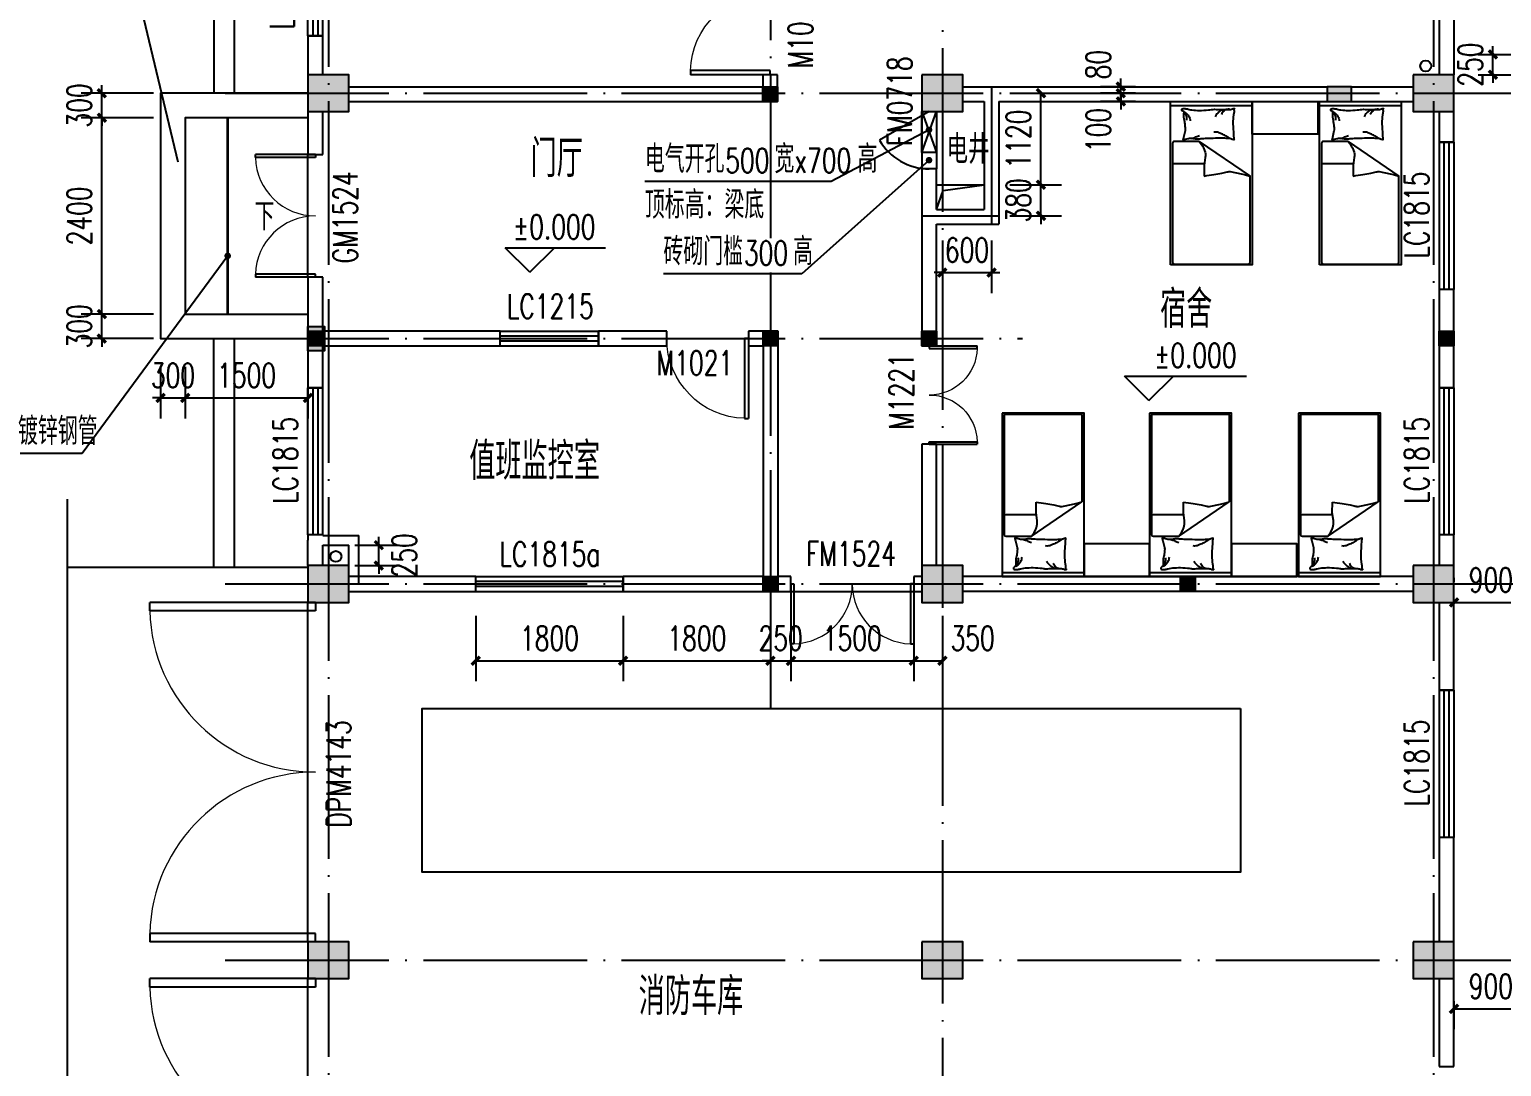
# Model space of a CAD drawing. Header units: millimetres. Extents: x 172649 to 472543, y 238332 to 449264.
# Drawn here: x 213193 to 231177, y 310272 to 322952 of the extents above; entities that cross this region are included whole.
import ezdxf

# ---------------------------------------------------------------- set-up
doc = ezdxf.new("R2010")
doc.units = ezdxf.units.MM
doc.header["$LTSCALE"] = 1000
for name, pattern in [('CENTER', [2, 1.25, -0.25, 0.25, -0.25]), ('CONTINOUS', [0]), ('DASH', [0.35, 0.25, -0.1]), ('DOTE', [2.42, 2, -0.2, 0.02, -0.2])]:
    doc.linetypes.add(name, pattern=pattern)
for name, color, linetype in [('01', 7, 'Continuous'), ('COLUMN', 7, 'Continuous'), ('DIM_ELEV', 3, 'Continuous'), ('DIM_IDEN', 3, 'Continuous'), ('DIM_LEAD', 3, 'Continuous'), ('DIM_SYMB', 3, 'Continuous'), ('DOTE', 1, 'CENTER'), ('PUB_DIM', 3, 'Continuous'), ('PUB_HATCH', 8, 'Continuous'), ('PUB_TEXT', 7, 'Continuous'), ('STAIR', 2, 'Continuous'), ('WALL', 255, 'Continuous'), ('WINDOW', 2, 'Continuous'), ('WINDOW_TEXT', 7, 'Continuous'), ('填充', 8, 'Continuous'), ('家具', 4, 'Continuous'), ('柱边线', 6, 'Continuous'), ('门窗', 4, 'Continuous')]:
    doc.layers.add(name, color=color, linetype=linetype)
doc.styles.add('_TCH_DIM', font='SIMPLEX', dxfattribs={"bigfont": 'GBCBIG'})
doc.styles.add('_TCH_DIM_T3', font='SIMPLEX', dxfattribs={"width": 0.705882, "bigfont": 'GBCBIG'})
doc.styles.add('_TCH_WINDOW', font='SIMPLEX', dxfattribs={"height": 3.5, "bigfont": 'GBCBIG'})
doc.styles.add('DIM_FONT', font='SIMPLEX.shx', dxfattribs={"width": 0.8})
doc.styles.add('HZ', font='geditxt.shx', dxfattribs={"width": 0.75, "bigfont": 'hzfs_1.shx'})
doc.dimstyles.new('_TCH_ARCH&&100', dxfattribs={"dimtxt": 297.5, "dimasz": 100, "dimexe": 250, "dimexo": 300, "dimgap": 126.25, "dimtad": 1, "dimdec": 0, "dimzin": 0, "dimdsep": 46, "dimtxsty": '_TCH_DIM_T3', "dimblk": 'ARCHTICK', "dimcen": 0.09, "dimclrt": 7, "dimazin": 2, "dimtfac": 1, "dimtdec": 0, "dimtix": 1, "dimtmove": 2, "dimatfit": 3, "dimfxl": 1, "dimtolj": 1, "dimtzin": 0, "dimarcsym": 0})

# ---------------------------------------------------------------- blocks, each defined once
blk = doc.blocks.new('bed1')
for p, q in [((28, -32), (28, -1084)), ((954, -12), (48, -12)), ((974, -1491), (974, -32)), ((647, -1511), (28, -1084)), ((954, -1239), (585, -1239)), ((647, -1511), (954, -1511)), ((1000, -1948), (0, -1948))]:
    blk.add_line(p, q)
blk.add_lwpolyline([(1000, 0), (1000, -2000), (0, -2000), (0, 0)], close=True)
for points in [[(586, -1088, 0.007867), (468, -1106, 0.009508), (372, -1124, 0.006616), (307, -1138, -0.023828), (288, -1142, -0.080713), (270, -1141, -0.009591), (117, -1109, -0.013133), (84, -1101, -0.007859), (28, -1084)], [(647, -1511, -0.085272), (583, -1401, -0.124044), (574, -1314), (588, -1218), (586, -1088)], [(833, -1873, -0.263368), (861, -1892, -0.494818), (852, -1911, -0.049225), (834, -1912, -0.036831), (810, -1911, -0.031893), (772, -1903, 0.035782), (738, -1896, 0.032941), (649, -1890, 0.026564), (537, -1896, 0.017905), (500, -1901, -0.033397), (480, -1903, -0.03204), (443, -1903, 0.018442), (378, -1899, 0.010837), (314, -1900, 0.014624), (266, -1903, 0.111249), (243, -1911, -0.153708), (226, -1914, -0.076444), (219, -1913, -0.215512), (217, -1911, -0.585858), (220, -1908, 0.363489), (224, -1905, 0.191716), (224, -1894, -0.129675), (222, -1877, -0.01735), (225, -1860, 0.019326), (228, -1845, 0.018818), (235, -1777, 0.021828), (236, -1717, 0.006204), (234, -1684, 0.001963), (228, -1577, 0.028341), (224, -1541, -0.117014), (224, -1532, -0.36606), (226, -1531, -0.03973), (239, -1534, -0.048309), (253, -1539, 0.062981), (264, -1543, 0.04058), (287, -1546, 0.014345), (354, -1549, 0.005484), (479, -1548, 0.007153), (576, -1545, 0.008762), (618, -1542, -0.008153), (664, -1539, -0.06251), (721, -1544, 0.078669), (766, -1546, 0.047825), (789, -1541, -0.034494), (820, -1534, -0.023571), (845, -1531, -0.510228), (846, -1532), (838, -1562), (818, -1644, 0.073041), (816, -1664, 0.023305), (822, -1725, 0.018299), (826, -1748, -0.01097), (833, -1786, -0.042281), (836, -1820, -0.027201), (833, -1874)], [(273, -1545, 0.016108), (312, -1571, 0.024599), (339, -1586, 0.009477), (388, -1609, 0.015937), (418, -1622, 0.072521), (434, -1625, 0.033339), (470, -1625)], [(742, -1546, 0.009729), (715, -1555, 0.009729), (688, -1565, 0.007971), (666, -1574, 0.007971), (645, -1584)], [(833, -1873, -0.077379), (798, -1848, -0.077379), (773, -1813, -0.047525), (763, -1789, -0.047525), (758, -1762)], [(834, -1857, -0.05369), (820, -1844, -0.070312), (812, -1832, -0.015448), (808, -1823, -0.013244), (805, -1813, -0.082127), (802, -1795, -0.064164), (805, -1772)], [(277, -1905, 0.088153), (311, -1902, 0.088153), (343, -1886, 0.077547), (364, -1865, 0.077547), (378, -1838)], [(359, -1899, 0.027842), (383, -1889, 0.048685), (395, -1881, 0.023666), (423, -1856, 0.031223), (442, -1836, 0.046801), (447, -1828, 0.023191), (455, -1811)]]:
    blk.add_lwpolyline(points, format="xyb")
for centre, start, end in [((48, -32), 90, 180), ((954, -32), 0, 90), ((954, -1259), 0, 90), ((954, -1491), 270, 0)]:
    blk.add_arc(centre, 20, start, end)
at = {"style": 'DIM_FONT', "width": 0.8, "flags": 9}
for tag in ['YSIZE', 'XSIZE']:
    blk.add_attdef(tag, (1000, -2000), '', height=0.5, rotation=180, dxfattribs=at)
blk = doc.blocks.new('_ArchTick')
at = {"color": 0, "linetype": 'ByBlock', "const_width": 0.4}
blk.add_lwpolyline([(-0.5, -0.5), (0.5, 0.5)], dxfattribs=at)
blk = doc.blocks.new('*D56')
at = {"layer": 'DEFPOINTS', "color": 0}
for p in [(224868, 321052), (225550, 321052), (224868, 320672)]:
    blk.add_point(p, dxfattribs=at)
at = {"layer": 'PUB_DIM', "color": 0, "lineweight": -2}
for p, q in [((225168, 321052), (225800, 321052)), ((225550, 321052), (225550, 321152)), ((225550, 320672), (225550, 321052)), ((225168, 320672), (225800, 320672)), ((225550, 320672), (225550, 320572))]:
    blk.add_line(p, q, dxfattribs=at)
at = {"layer": 'PUB_DIM', "color": 0, "lineweight": -2, "xscale": 100, "yscale": 100, "zscale": 100}
for p, rotation in [((225550, 321052), 270), ((225550, 320672), 90)]:
    blk.add_blockref('_ArchTick', p, dxfattribs=dict(at, rotation=rotation))
at = {"layer": 'PUB_DIM', "color": 7, "insert": (225275, 320862), "char_height": 297.5, "attachment_point": 5, "rotation": 90, "style": '_TCH_DIM_T3'}
blk.add_mtext('\\A1;380', dxfattribs=at)
blk = doc.blocks.new('*D57')
at = {"layer": 'DEFPOINTS', "color": 0}
for p in [(224868, 322172), (225550, 322172), (224868, 321052)]:
    blk.add_point(p, dxfattribs=at)
at = {"layer": 'PUB_DIM', "color": 0, "lineweight": -2}
for p, q in [((225168, 322172), (225800, 322172)), ((225550, 321052), (225550, 322172)), ((225168, 321052), (225800, 321052))]:
    blk.add_line(p, q, dxfattribs=at)
at = {"layer": 'PUB_DIM', "color": 0, "lineweight": -2, "xscale": 100, "yscale": 100, "zscale": 100}
for p, rotation in [((225550, 322172), 90), ((225550, 321052), 270)]:
    blk.add_blockref('_ArchTick', p, dxfattribs=dict(at, rotation=rotation))
at = {"layer": 'PUB_DIM', "color": 7, "insert": (225275, 321612), "char_height": 297.5, "attachment_point": 5, "rotation": 90, "style": '_TCH_DIM_T3'}
blk.add_mtext('\\A1;1120', dxfattribs=at)
blk = doc.blocks.new('*D58')
at = {"layer": 'DEFPOINTS', "color": 0}
for p in [(224346, 320672), (224946, 320672), (224946, 319979)]:
    blk.add_point(p, dxfattribs=at)
at = {"layer": 'PUB_DIM', "color": 0, "lineweight": -2}
for p, q in [((224346, 320372), (224346, 319729)), ((224946, 320372), (224946, 319729)), ((224346, 319979), (224246, 319979)), ((224346, 319979), (224946, 319979)), ((224946, 319979), (225046, 319979))]:
    blk.add_line(p, q, dxfattribs=at)
at = {"layer": 'PUB_DIM', "color": 0, "lineweight": -2, "xscale": 100, "yscale": 100, "zscale": 100}
blk.add_blockref('_ArchTick', (224346, 319979), dxfattribs=at)
at = {"layer": 'PUB_DIM', "color": 0, "lineweight": -2, "xscale": 100, "yscale": 100, "zscale": 100, "rotation": 180}
blk.add_blockref('_ArchTick', (224946, 319979), dxfattribs=at)
at = {"layer": 'PUB_DIM', "color": 7, "insert": (224646, 320254), "char_height": 297.5, "attachment_point": 5, "style": '_TCH_DIM_T3'}
blk.add_mtext('\\A1;600', dxfattribs=at)
blk = doc.blocks.new('*D65')
at = {"layer": 'DEFPOINTS', "color": 0}
for p in [(230593, 322647), (231072, 322647), (230593, 322397)]:
    blk.add_point(p, dxfattribs=at)
at = {"layer": 'PUB_DIM', "color": 0, "lineweight": -2}
for p, q in [((230893, 322647), (231322, 322647)), ((231072, 322647), (231072, 322747)), ((231072, 322397), (231072, 322647)), ((230893, 322397), (231322, 322397)), ((231072, 322397), (231072, 322297))]:
    blk.add_line(p, q, dxfattribs=at)
at = {"layer": 'PUB_DIM', "color": 0, "lineweight": -2, "xscale": 100, "yscale": 100, "zscale": 100}
for p, rotation in [((231072, 322647), 270), ((231072, 322397), 90)]:
    blk.add_blockref('_ArchTick', p, dxfattribs=dict(at, rotation=rotation))
at = {"layer": 'PUB_DIM', "color": 7, "insert": (230797, 322522), "char_height": 297.5, "attachment_point": 5, "rotation": 90, "style": '_TCH_DIM_T3'}
blk.add_mtext('\\A1;250', dxfattribs=at)
blk = doc.blocks.new('*D94')
at = {"layer": 'DEFPOINTS', "color": 0}
for p in [(218646, 316082), (220446, 316082), (220446, 315233)]:
    blk.add_point(p, dxfattribs=at)
at = {"layer": 'PUB_DIM', "color": 0, "lineweight": -2}
for p, q in [((218646, 315782), (218646, 314983)), ((220446, 315782), (220446, 314983)), ((218646, 315233), (220446, 315233))]:
    blk.add_line(p, q, dxfattribs=at)
at = {"layer": 'PUB_DIM', "color": 0, "lineweight": -2, "xscale": 100, "yscale": 100, "zscale": 100, "rotation": 180}
blk.add_blockref('_ArchTick', (218646, 315233), dxfattribs=at)
at = {"layer": 'PUB_DIM', "color": 0, "lineweight": -2, "xscale": 100, "yscale": 100, "zscale": 100}
blk.add_blockref('_ArchTick', (220446, 315233), dxfattribs=at)
at = {"layer": 'PUB_DIM', "color": 7, "insert": (219546, 315508), "char_height": 297.5, "attachment_point": 5, "style": '_TCH_DIM_T3'}
blk.add_mtext('\\A1;1800', dxfattribs=at)
blk = doc.blocks.new('*D95')
at = {"layer": 'DEFPOINTS', "color": 0}
for p in [(220446, 316082), (222246, 316082), (222246, 315233)]:
    blk.add_point(p, dxfattribs=at)
at = {"layer": 'PUB_DIM', "color": 0, "lineweight": -2}
for p, q in [((220446, 315782), (220446, 314983)), ((222246, 315782), (222246, 314983)), ((220446, 315233), (222246, 315233))]:
    blk.add_line(p, q, dxfattribs=at)
at = {"layer": 'PUB_DIM', "color": 0, "lineweight": -2, "xscale": 100, "yscale": 100, "zscale": 100, "rotation": 180}
blk.add_blockref('_ArchTick', (220446, 315233), dxfattribs=at)
at = {"layer": 'PUB_DIM', "color": 0, "lineweight": -2, "xscale": 100, "yscale": 100, "zscale": 100}
blk.add_blockref('_ArchTick', (222246, 315233), dxfattribs=at)
at = {"layer": 'PUB_DIM', "color": 7, "insert": (221346, 315508), "char_height": 297.5, "attachment_point": 5, "style": '_TCH_DIM_T3'}
blk.add_mtext('\\A1;1800', dxfattribs=at)
blk = doc.blocks.new('*D96')
at = {"layer": 'DEFPOINTS', "color": 0}
for p in [(222246, 316082), (222496, 316082), (222496, 315233)]:
    blk.add_point(p, dxfattribs=at)
at = {"layer": 'PUB_DIM', "color": 0, "lineweight": -2}
for p, q in [((222246, 315782), (222246, 314983)), ((222496, 315782), (222496, 314983)), ((222246, 315233), (222146, 315233)), ((222246, 315233), (222496, 315233)), ((222496, 315233), (222596, 315233))]:
    blk.add_line(p, q, dxfattribs=at)
at = {"layer": 'PUB_DIM', "color": 0, "lineweight": -2, "xscale": 100, "yscale": 100, "zscale": 100}
blk.add_blockref('_ArchTick', (222246, 315233), dxfattribs=at)
at = {"layer": 'PUB_DIM', "color": 0, "lineweight": -2, "xscale": 100, "yscale": 100, "zscale": 100, "rotation": 180}
blk.add_blockref('_ArchTick', (222496, 315233), dxfattribs=at)
at = {"layer": 'PUB_DIM', "color": 7, "insert": (222371, 315508), "char_height": 297.5, "attachment_point": 5, "style": '_TCH_DIM_T3'}
blk.add_mtext('\\A1;250', dxfattribs=at)
blk = doc.blocks.new('*D97')
at = {"layer": 'DEFPOINTS', "color": 0}
for p in [(222496, 316082), (223996, 316082), (223996, 315233)]:
    blk.add_point(p, dxfattribs=at)
at = {"layer": 'PUB_DIM', "color": 0, "lineweight": -2}
for p, q in [((222496, 315782), (222496, 314983)), ((223996, 315782), (223996, 314983)), ((222496, 315233), (223996, 315233))]:
    blk.add_line(p, q, dxfattribs=at)
at = {"layer": 'PUB_DIM', "color": 0, "lineweight": -2, "xscale": 100, "yscale": 100, "zscale": 100, "rotation": 180}
blk.add_blockref('_ArchTick', (222496, 315233), dxfattribs=at)
at = {"layer": 'PUB_DIM', "color": 0, "lineweight": -2, "xscale": 100, "yscale": 100, "zscale": 100}
blk.add_blockref('_ArchTick', (223996, 315233), dxfattribs=at)
at = {"layer": 'PUB_DIM', "color": 7, "insert": (223246, 315508), "char_height": 297.5, "attachment_point": 5, "style": '_TCH_DIM_T3'}
blk.add_mtext('\\A1;1500', dxfattribs=at)
blk = doc.blocks.new('*D98')
at = {"layer": 'DEFPOINTS', "color": 0}
for p in [(223996, 316082), (224346, 316082), (224346, 315233)]:
    blk.add_point(p, dxfattribs=at)
at = {"layer": 'PUB_DIM', "color": 0, "lineweight": -2}
for p, q in [((223996, 315782), (223996, 314983)), ((224346, 315782), (224346, 314983)), ((223996, 315233), (224346, 315233))]:
    blk.add_line(p, q, dxfattribs=at)
at = {"layer": 'PUB_DIM', "color": 0, "lineweight": -2, "xscale": 100, "yscale": 100, "zscale": 100, "rotation": 180}
blk.add_blockref('_ArchTick', (223996, 315233), dxfattribs=at)
at = {"layer": 'PUB_DIM', "color": 0, "lineweight": -2, "xscale": 100, "yscale": 100, "zscale": 100}
blk.add_blockref('_ArchTick', (224346, 315233), dxfattribs=at)
at = {"layer": 'PUB_DIM', "color": 7, "insert": (224716, 315508), "char_height": 297.5, "attachment_point": 5, "style": '_TCH_DIM_T3'}
blk.add_mtext('\\A1;350', dxfattribs=at)
blk = doc.blocks.new('*D99')
at = {"layer": 'DEFPOINTS', "color": 0}
for p in [(216870, 316647), (217461, 316647), (216870, 316397)]:
    blk.add_point(p, dxfattribs=at)
at = {"layer": 'PUB_DIM', "color": 0, "lineweight": -2}
for p, q in [((217461, 316647), (217461, 316747)), ((217170, 316647), (217711, 316647)), ((217461, 316397), (217461, 316647)), ((217170, 316397), (217711, 316397)), ((217461, 316397), (217461, 316297))]:
    blk.add_line(p, q, dxfattribs=at)
at = {"layer": 'PUB_DIM', "color": 0, "lineweight": -2, "xscale": 100, "yscale": 100, "zscale": 100}
for p, rotation in [((217461, 316647), 270), ((217461, 316397), 90)]:
    blk.add_blockref('_ArchTick', p, dxfattribs=dict(at, rotation=rotation))
at = {"layer": 'PUB_DIM', "color": 7, "insert": (217773, 316522), "char_height": 297.5, "attachment_point": 5, "rotation": 90, "style": '_TCH_DIM_T3'}
blk.add_mtext('\\A1;250', dxfattribs=at)
blk = doc.blocks.new('*D211')
at = {"layer": 'DEFPOINTS', "color": 0}
for p in [(214077, 319472), (215009, 319472), (215009, 319172)]:
    blk.add_point(p, dxfattribs=at)
at = {"layer": 'PUB_DIM', "color": 0, "lineweight": -2}
for p, q in [((214709, 319472), (213827, 319472)), ((214077, 319472), (214077, 319572)), ((214077, 319172), (214077, 319472)), ((214709, 319172), (213827, 319172)), ((214077, 319172), (214077, 319072))]:
    blk.add_line(p, q, dxfattribs=at)
at = {"layer": 'PUB_DIM', "color": 0, "lineweight": -2, "xscale": 100, "yscale": 100, "zscale": 100}
for p, rotation in [((214077, 319472), 270), ((214077, 319172), 90)]:
    blk.add_blockref('_ArchTick', p, dxfattribs=dict(at, rotation=rotation))
at = {"layer": 'PUB_DIM', "color": 7, "insert": (213802, 319322), "char_height": 297.5, "attachment_point": 5, "rotation": 90, "style": '_TCH_DIM_T3'}
blk.add_mtext('\\A1;300', dxfattribs=at)
blk = doc.blocks.new('*D212')
at = {"layer": 'DEFPOINTS', "color": 0}
for p in [(214077, 321872), (215009, 321872), (215009, 319472)]:
    blk.add_point(p, dxfattribs=at)
at = {"layer": 'PUB_DIM', "color": 0, "lineweight": -2}
for p, q in [((214709, 321872), (213827, 321872)), ((214077, 319472), (214077, 321872)), ((214709, 319472), (213827, 319472))]:
    blk.add_line(p, q, dxfattribs=at)
at = {"layer": 'PUB_DIM', "color": 0, "lineweight": -2, "xscale": 100, "yscale": 100, "zscale": 100}
for p, rotation in [((214077, 321872), 90), ((214077, 319472), 270)]:
    blk.add_blockref('_ArchTick', p, dxfattribs=dict(at, rotation=rotation))
at = {"layer": 'PUB_DIM', "color": 7, "insert": (213802, 320672), "char_height": 297.5, "attachment_point": 5, "rotation": 90, "style": '_TCH_DIM_T3'}
blk.add_mtext('\\A1;2400', dxfattribs=at)
blk = doc.blocks.new('*D213')
at = {"layer": 'DEFPOINTS', "color": 0}
for p in [(214077, 322172), (215009, 322172), (215009, 321872)]:
    blk.add_point(p, dxfattribs=at)
at = {"layer": 'PUB_DIM', "color": 0, "lineweight": -2}
for p, q in [((214709, 322172), (213827, 322172)), ((214077, 322172), (214077, 322272)), ((214077, 321872), (214077, 322172)), ((214709, 321872), (213827, 321872)), ((214077, 321872), (214077, 321772))]:
    blk.add_line(p, q, dxfattribs=at)
at = {"layer": 'PUB_DIM', "color": 0, "lineweight": -2, "xscale": 100, "yscale": 100, "zscale": 100}
for p, rotation in [((214077, 322172), 270), ((214077, 321872), 90)]:
    blk.add_blockref('_ArchTick', p, dxfattribs=dict(at, rotation=rotation))
at = {"layer": 'PUB_DIM', "color": 7, "insert": (213802, 322022), "char_height": 297.5, "attachment_point": 5, "rotation": 90, "style": '_TCH_DIM_T3'}
blk.add_mtext('\\A1;300', dxfattribs=at)
blk = doc.blocks.new('*D214')
at = {"layer": 'DEFPOINTS', "color": 0}
for p in [(214796, 319125), (215096, 319125), (215096, 318447)]:
    blk.add_point(p, dxfattribs=at)
at = {"layer": 'PUB_DIM', "color": 0, "lineweight": -2}
for p, q in [((214796, 318825), (214796, 318197)), ((215096, 318825), (215096, 318197)), ((214796, 318447), (214696, 318447)), ((214796, 318447), (215096, 318447)), ((215096, 318447), (215196, 318447))]:
    blk.add_line(p, q, dxfattribs=at)
at = {"layer": 'PUB_DIM', "color": 0, "lineweight": -2, "xscale": 100, "yscale": 100, "zscale": 100}
blk.add_blockref('_ArchTick', (214796, 318447), dxfattribs=at)
at = {"layer": 'PUB_DIM', "color": 0, "lineweight": -2, "xscale": 100, "yscale": 100, "zscale": 100, "rotation": 180}
blk.add_blockref('_ArchTick', (215096, 318447), dxfattribs=at)
at = {"layer": 'PUB_DIM', "color": 7, "insert": (214946, 318722), "char_height": 297.5, "attachment_point": 5, "style": '_TCH_DIM_T3'}
blk.add_mtext('\\A1;300', dxfattribs=at)
blk = doc.blocks.new('*D215')
at = {"layer": 'DEFPOINTS', "color": 0}
for p in [(215096, 319125), (216596, 319125), (216596, 318447)]:
    blk.add_point(p, dxfattribs=at)
at = {"layer": 'PUB_DIM', "color": 0, "lineweight": -2}
for p, q in [((215096, 318825), (215096, 318197)), ((216596, 318825), (216596, 318197)), ((215096, 318447), (216596, 318447))]:
    blk.add_line(p, q, dxfattribs=at)
at = {"layer": 'PUB_DIM', "color": 0, "lineweight": -2, "xscale": 100, "yscale": 100, "zscale": 100, "rotation": 180}
blk.add_blockref('_ArchTick', (215096, 318447), dxfattribs=at)
at = {"layer": 'PUB_DIM', "color": 0, "lineweight": -2, "xscale": 100, "yscale": 100, "zscale": 100}
blk.add_blockref('_ArchTick', (216596, 318447), dxfattribs=at)
at = {"layer": 'PUB_DIM', "color": 7, "insert": (215846, 318722), "char_height": 297.5, "attachment_point": 5, "style": '_TCH_DIM_T3'}
blk.add_mtext('\\A1;1500', dxfattribs=at)
blk = doc.blocks.new('*D318')
at = {"layer": 'DEFPOINTS', "color": 0}
for p in [(226526, 322172), (227006, 322172), (227006, 322072)]:
    blk.add_point(p, dxfattribs=at)
at = {"layer": 'PUB_DIM', "color": 0, "lineweight": -2}
for p, q in [((226706, 322172), (226276, 322172)), ((226526, 322172), (226526, 322272)), ((226526, 322072), (226526, 322172)), ((226706, 322072), (226276, 322072)), ((226526, 322072), (226526, 321972))]:
    blk.add_line(p, q, dxfattribs=at)
at = {"layer": 'PUB_DIM', "color": 0, "lineweight": -2, "xscale": 100, "yscale": 100, "zscale": 100}
for p, rotation in [((226526, 322172), 270), ((226526, 322072), 90)]:
    blk.add_blockref('_ArchTick', p, dxfattribs=dict(at, rotation=rotation))
at = {"layer": 'PUB_DIM', "color": 7, "insert": (226251, 321722), "char_height": 297.5, "attachment_point": 5, "rotation": 90, "style": '_TCH_DIM_T3'}
blk.add_mtext('\\A1;100', dxfattribs=at)
blk = doc.blocks.new('*D319')
at = {"layer": 'DEFPOINTS', "color": 0}
for p in [(226526, 322252), (227006, 322252), (227006, 322172)]:
    blk.add_point(p, dxfattribs=at)
at = {"layer": 'PUB_DIM', "color": 0, "lineweight": -2}
for p, q in [((226526, 322252), (226526, 322352)), ((226706, 322252), (226276, 322252)), ((226706, 322172), (226276, 322172)), ((226526, 322172), (226526, 322252)), ((226526, 322172), (226526, 322072))]:
    blk.add_line(p, q, dxfattribs=at)
at = {"layer": 'PUB_DIM', "color": 0, "lineweight": -2, "xscale": 100, "yscale": 100, "zscale": 100}
for p, rotation in [((226526, 322252), 270), ((226526, 322172), 90)]:
    blk.add_blockref('_ArchTick', p, dxfattribs=dict(at, rotation=rotation))
at = {"layer": 'PUB_DIM', "color": 7, "insert": (226251, 322522), "char_height": 297.5, "attachment_point": 5, "rotation": 90, "style": '_TCH_DIM_T3'}
blk.add_mtext('\\A1;80', dxfattribs=at)
blk = doc.blocks.new('*D322')
at = {"layer": 'DEFPOINTS', "color": 0}
for p in [(230596, 315947), (231496, 315947), (231496, 315947)]:
    blk.add_point(p, dxfattribs=at)
at = {"layer": 'PUB_DIM', "color": 0, "lineweight": -2}
for p, q in [((230596, 316247), (230596, 316197)), ((231496, 316247), (231496, 316197)), ((230596, 315947), (231496, 315947))]:
    blk.add_line(p, q, dxfattribs=at)
at = {"layer": 'PUB_DIM', "color": 0, "lineweight": -2, "xscale": 100, "yscale": 100, "zscale": 100, "rotation": 180}
blk.add_blockref('_ArchTick', (230596, 315947), dxfattribs=at)
at = {"layer": 'PUB_DIM', "color": 0, "lineweight": -2, "xscale": 100, "yscale": 100, "zscale": 100}
blk.add_blockref('_ArchTick', (231496, 315947), dxfattribs=at)
at = {"layer": 'PUB_DIM', "color": 7, "insert": (231046, 316222), "char_height": 297.5, "attachment_point": 5, "style": '_TCH_DIM_T3'}
blk.add_mtext('\\A1;900', dxfattribs=at)
blk = doc.blocks.new('*D585')
at = {"layer": 'DEFPOINTS', "color": 0}
for p in [(230596, 311372), (231496, 311372), (231496, 310978)]:
    blk.add_point(p, dxfattribs=at)
at = {"layer": 'PUB_DIM', "color": 0, "lineweight": -2}
for p, q in [((230596, 311072), (230596, 310728)), ((230596, 310978), (231496, 310978)), ((231496, 311072), (231496, 310728))]:
    blk.add_line(p, q, dxfattribs=at)
at = {"layer": 'PUB_DIM', "color": 0, "lineweight": -2, "xscale": 100, "yscale": 100, "zscale": 100, "rotation": 180}
blk.add_blockref('_ArchTick', (230596, 310978), dxfattribs=at)
at = {"layer": 'PUB_DIM', "color": 0, "lineweight": -2, "xscale": 100, "yscale": 100, "zscale": 100}
blk.add_blockref('_ArchTick', (231496, 310978), dxfattribs=at)
at = {"layer": 'PUB_DIM', "color": 7, "insert": (231046, 311253), "char_height": 297.5, "attachment_point": 5, "style": '_TCH_DIM_T3'}
blk.add_mtext('\\A1;900', dxfattribs=at)
blk = doc.blocks.new('$TCHSYS$WIN2D')
for p, q in [((-0.5, 0.5), (0.5, 0.5)), ((-0.5, 0.5), (-0.5, -0.5)), ((0.5, 0.5), (0.5, -0.5)), ((0.5, 0.1667), (-0.5, 0.1667)), ((0.5, -0.1667), (-0.5, -0.1667)), ((-0.5, -0.5), (0.5, -0.5))]:
    blk.add_line(p, q)
blk = doc.blocks.new('$DorLib2D$00000002')
for p, q in [((-0.5, 0), (-0.5, 0.4875)), ((-0.475, 0.4875), (-0.5, 0.4875)), ((-0.475, 0), (-0.475, 0.4875)), ((0.475, 0), (0.475, 0.4875)), ((0.475, 0.4875), (0.5, 0.4875)), ((0.5, 0), (0.5, 0.4875)), ((-0.5, 0), (-0.475, 0)), ((0.5, 0), (0.475, 0))]:
    blk.add_line(p, q)
at = {"lineweight": 13}
for centre, start, end in [((-0.4875, 0), 0, 88.5307), ((0.4875, 0), 91.4693, 180)]:
    blk.add_arc(centre, 0.4875, start, end, dxfattribs=at)
blk = doc.blocks.new('$DorLib2D$00000001')
for p, q in [((0.45, 0.975), (0.5, 0.975)), ((0.45, 0), (0.45, 0.975)), ((0.5, 0), (0.5, 0.975)), ((0.5, 0), (0.45, 0))]:
    blk.add_line(p, q)
at = {"lineweight": 13}
blk.add_arc((0.475, 0), 0.975, 91.4693, 180, dxfattribs=at)
blk = doc.blocks.new('_FZH')
blk.add_lwpolyline([(-0.5, -0.5), (0.5, -0.5), (0.5, 0.5), (-0.5, 0.5)], close=True)
at = {"layer": 'PUB_HATCH'}
blk.add_solid([(-0.5, -0.5), (0.5, -0.5), (-0.5, 0.5), (0.5, 0.5)], dxfattribs=at)
blk = doc.blocks.new('$DorLib2D$00000228')
at = {"color": 0}
blk.add_line((0.5, 0), (0, 0.866), dxfattribs=at)
blk.add_arc((0.5, 0), 1, 120, 180, dxfattribs=at)

msp = doc.modelspace()

# ---------------------------------------------------------------- hatches: boundary and pattern name
at = {"layer": 'COLUMN'}
h = msp.add_hatch(color=256, dxfattribs=at)
h.paths.add_polyline_path([(222332.8, 322071.9), (222332.8, 322161.9), (222152.8, 322161.9), (222152.8, 322071.9)])
h.paths.add_polyline_path([(222332.8, 322161.9), (222332.8, 322251.9), (222152.8, 322251.9), (222152.8, 322161.9)])
h = msp.add_hatch(color=256, dxfattribs=at)
h.paths.add_polyline_path([(216775.7, 319081.9), (216775.7, 319171.9), (216595.7, 319171.9), (216595.7, 319081.9)])
h.paths.add_polyline_path([(216775.7, 319171.9), (216775.7, 319261.9), (216595.7, 319261.9), (216595.7, 319171.9)])
h = msp.add_hatch(color=256, dxfattribs=at)
h.paths.add_polyline_path([(222335.7, 319081.9), (222335.7, 319171.9), (222155.7, 319171.9), (222155.7, 319081.9)])
h.paths.add_polyline_path([(222335.7, 319171.9), (222335.7, 319261.9), (222155.7, 319261.9), (222155.7, 319171.9)])
h = msp.add_hatch(color=256, dxfattribs=at)
h.paths.add_polyline_path([(224275.7, 319081.9), (224275.7, 319171.9), (224095.7, 319171.9), (224095.7, 319081.9)])
h.paths.add_polyline_path([(224275.7, 319171.9), (224275.7, 319261.9), (224095.7, 319261.9), (224095.7, 319171.9)])
h = msp.add_hatch(color=256, dxfattribs=at)
h.paths.add_polyline_path([(230595.7, 319081.9), (230595.7, 319171.9), (230415.7, 319171.9), (230415.7, 319081.9)])
h.paths.add_polyline_path([(230595.7, 319171.9), (230595.7, 319261.9), (230415.7, 319261.9), (230415.7, 319171.9)])
h = msp.add_hatch(color=256, dxfattribs=at)
h.paths.add_polyline_path([(222335.7, 316081.9), (222335.7, 316171.9), (222155.7, 316171.9), (222155.7, 316081.9)])
h.paths.add_polyline_path([(222335.7, 316171.9), (222335.7, 316261.9), (222155.7, 316261.9), (222155.7, 316171.9)])
h = msp.add_hatch(color=256, dxfattribs=at)
h.paths.add_polyline_path([(227435.7, 316081.9), (227435.7, 316171.9), (227255.7, 316171.9), (227255.7, 316081.9)])
h.paths.add_polyline_path([(227435.7, 316171.9), (227435.7, 316261.9), (227255.7, 316261.9), (227255.7, 316171.9)])
at = {"layer": '填充'}
msp.add_hatch(color=256, dxfattribs=at).paths.add_polyline_path([(216595.7, 319321.9), (216795.7, 319321.9), (216795.7, 319021.9), (216595.7, 319021.9)])

# ---------------------------------------------------------------- linework, layer by layer
for centre in [(230251.2, 322505.1), (216936.3, 316508.6)]:
    msp.add_circle(centre, 67.2)
at = {"layer": '01'}
msp.add_line((222495.7, 316081.9), (223995.7, 316081.9), dxfattribs=at)
at = {"layer": 'COLUMN'}
for points in [[(222152.8, 322251.9), (222332.8, 322251.9), (222332.8, 322071.9), (222152.8, 322071.9), (222152.8, 322251.9)], [(216595.7, 319261.9), (216775.7, 319261.9), (216775.7, 319081.9), (216595.7, 319081.9), (216595.7, 319261.9)], [(222155.7, 319261.9), (222335.7, 319261.9), (222335.7, 319081.9), (222155.7, 319081.9), (222155.7, 319261.9)], [(224095.7, 319261.9), (224275.7, 319261.9), (224275.7, 319081.9), (224095.7, 319081.9), (224095.7, 319261.9)], [(230415.7, 319261.9), (230595.7, 319261.9), (230595.7, 319081.9), (230415.7, 319081.9), (230415.7, 319261.9)], [(222155.7, 316261.9), (222335.7, 316261.9), (222335.7, 316081.9), (222155.7, 316081.9), (222155.7, 316261.9)], [(227255.7, 316261.9), (227435.7, 316261.9), (227435.7, 316081.9), (227255.7, 316081.9), (227255.7, 316261.9)]]:
    msp.add_lwpolyline(points, dxfattribs=at)
at = {"layer": 'DIM_ELEV'}
for p, q in [((219306.4, 319983.3), (219006.4, 320283.3)), ((219006.4, 320283.3), (220230.3, 320283.3)), ((219306.4, 319983.3), (219606.4, 320283.3)), ((226869.7, 318413.4), (226569.7, 318713.4)), ((226569.7, 318713.4), (228062, 318713.4)), ((226869.7, 318413.4), (227169.7, 318713.4))]:
    msp.add_line(p, q, dxfattribs=at)
at = {"layer": 'DIM_IDEN'}
msp.add_line((215009.5, 321330.2), (214439.2, 323716.8), dxfattribs=at)
msp.add_circle((215009.5, 321330.2), 0, dxfattribs=at)
at = {"layer": 'DIM_LEAD'}
for p, q in [((224182.7, 321725), (222985.6, 321093.9)), ((224182.9, 321353.1), (222630.8, 319963.6)), ((222985.6, 321093.9), (220711.2, 321093.9)), ((215615, 320183.5), (213837, 317766.2)), ((222630.8, 319963.6), (220938.2, 319963.6)), ((213837, 317766.2), (211531.8, 317766.2))]:
    msp.add_line(p, q, dxfattribs=at)
at = {"layer": 'DIM_LEAD', "const_width": 40}
for points in [[(224200.4, 321734.3, 1), (224165, 321715.6, 1)], [(224197.8, 321366.4, 1), (224168, 321339.7, 1)], [(215626.9, 320199.6, 1), (215603.2, 320167.4, 1)]]:
    msp.add_lwpolyline(points, format="xyb", close=True, dxfattribs=at)
at = {"layer": 'DIM_SYMB'}
msp.add_lwpolyline([(215838.5, 320671.9, 0, 0, 0), (215106.1, 320671.9, 80, 0, 0), (214806.1, 320671.9, 0, 0, 0)], format="xyseb", dxfattribs=at)
msp.add_lwpolyline([(213656.3, 296689.3), (213656.3, 306836.7), (213446.3, 306913.1), (213866.3, 306987.2), (213656.3, 307061.7), (213656.3, 317209.1)], dxfattribs=at)
at = {"layer": 'DOTE', "linetype": 'DOTE'}
for p, q in [((224345.7, 329981.4), (224345.7, 295843.9)), ((216845.7, 329332.9), (216845.7, 295195.4)), ((230345.7, 329332.9), (230345.7, 295195.4)), ((222245.7, 324821.9), (222245.7, 314650.4)), ((215585.1, 322171.9), (232014.7, 322171.9)), ((224945.7, 322251.9), (224945.7, 320571.9)), ((224095.7, 320671.9), (225035.7, 320671.9)), ((215585.1, 319171.9), (225326.6, 319171.9)), ((215585.1, 316171.9), (232014.7, 316171.9)), ((215585.1, 311571.9), (232014.7, 311571.9))]:
    msp.add_line(p, q, dxfattribs=at)
at = {"layer": 'PUB_TEXT', "linetype": 'Continuous'}
for p, q in [((224275.7, 321051.9), (224855.7, 321051.9)), ((224355.7, 320980.8), (224855.7, 321051.9)), ((224275.7, 320751.9), (224355.7, 320980.8))]:
    msp.add_line(p, q, dxfattribs=at)
at = {"layer": 'STAIR', "ltscale": 50}
for p, q in [((215695.7, 323271.9), (215695.7, 322171.9)), ((216595.7, 316371.9), (213656.3, 316371.9))]:
    msp.add_line(p, q, dxfattribs=at)
for points in [[(215445.7, 328896.9), (215445.7, 323521.9), (215445.7, 323521.9), (215445.7, 322171.9)], [(216595.7, 322171.9), (214795.7, 322171.9), (214795.7, 319171.9), (216595.7, 319171.9)], [(216595.7, 321871.9), (215095.7, 321871.9), (215095.7, 319471.9), (216595.7, 319471.9)], [(215445.7, 316371.9), (215445.7, 317821.9), (215445.7, 317821.9), (215445.7, 319171.9)], [(215695.7, 319171.9), (215695.7, 318371.9), (215695.7, 318371.9), (215695.7, 316371.9)]]:
    msp.add_lwpolyline(points, dxfattribs=at)
at = {"layer": 'WALL'}
for p, q in [((230415.7, 324571.9), (230415.7, 322396.9)), ((230595.7, 324571.9), (230595.7, 322396.9)), ((216775.7, 322871.9), (216595.7, 322871.9)), ((216595.7, 322871.9), (216595.7, 322396.9)), ((216775.7, 322396.9), (216775.7, 322871.9)), ((222332.8, 322398.7), (222152.8, 322398.7)), ((222152.8, 322398.7), (222152.8, 322251.9)), ((222332.8, 322071.9), (222332.8, 322398.7)), ((217095.7, 322251.9), (222152.8, 322251.9)), ((224595.7, 322251.9), (224855.7, 322251.9)), ((224855.7, 322251.9), (229045.7, 322251.9)), ((229345.7, 322251.9), (230095.7, 322251.9)), ((216595.7, 321946.9), (216595.7, 321421.9)), ((216775.7, 321421.9), (216775.7, 321946.9)), ((217095.7, 322071.9), (222332.8, 322071.9)), ((224595.7, 322071.9), (224855.7, 322071.9)), ((224855.7, 322071.9), (224855.7, 320751.9)), ((225035.7, 322071.9), (225035.7, 320571.9)), ((225035.7, 322071.9), (229045.7, 322071.9)), ((229345.7, 322071.9), (230095.7, 322071.9)), ((230415.7, 321946.9), (230415.7, 321571.9)), ((230595.7, 321571.9), (230595.7, 321946.9)), ((230415.7, 321571.9), (230595.7, 321571.9)), ((216595.7, 321421.9), (216775.7, 321421.9)), ((224275.7, 321246.9), (224095.7, 321246.9)), ((224095.7, 321246.9), (224095.7, 320661.9)), ((224275.7, 320751.9), (224275.7, 321246.9)), ((224095.7, 320661.9), (224095.7, 319081.9)), ((224275.7, 320751.9), (224855.7, 320751.9)), ((224275.7, 320571.9), (225035.7, 320571.9)), ((224275.7, 319081.9), (224275.7, 320571.9)), ((216775.7, 319921.9), (216595.7, 319921.9)), ((216595.7, 319921.9), (216595.7, 318571.9)), ((216775.7, 318571.9), (216775.7, 319921.9)), ((230415.7, 319771.9), (230415.7, 318571.9)), ((230595.7, 319771.9), (230415.7, 319771.9)), ((230595.7, 318571.9), (230595.7, 319771.9)), ((218945.7, 319261.9), (216775.7, 319261.9)), ((216775.7, 319261.9), (216775.7, 319081.9)), ((218945.7, 319081.9), (218945.7, 319261.9)), ((220978.5, 319261.9), (220145.7, 319261.9)), ((220145.7, 319261.9), (220145.7, 319081.9)), ((220978.5, 319081.9), (220978.5, 319261.9)), ((222335.7, 319261.9), (221978.5, 319261.9)), ((221978.5, 319261.9), (221978.5, 319081.9)), ((222335.7, 319261.9), (222335.7, 316261.9)), ((216775.7, 319081.9), (218945.7, 319081.9)), ((220145.7, 319081.9), (220978.5, 319081.9)), ((221978.5, 319081.9), (222155.7, 319081.9)), ((222155.7, 319081.9), (222155.7, 316261.9)), ((224095.7, 319081.9), (224275.7, 319081.9)), ((216595.7, 318571.9), (216775.7, 318571.9)), ((230415.7, 318571.9), (230595.7, 318571.9)), ((224275.7, 317881.9), (224095.7, 317881.9)), ((224095.7, 317881.9), (224095.7, 316396.9)), ((224275.7, 316396.9), (224275.7, 317881.9)), ((216775.7, 316771.9), (216595.7, 316771.9)), ((216595.7, 316771.9), (216595.7, 316706.6)), ((216595.7, 316396.9), (216595.7, 316706.6)), ((216775.7, 316766.6), (216775.7, 316771.9)), ((216775.7, 316766.6), (217215.7, 316766.6)), ((217215.7, 316171.9), (217215.7, 316766.6)), ((230595.7, 316771.9), (230415.7, 316771.9)), ((230415.7, 316771.9), (230415.7, 316396.9)), ((230595.7, 316396.9), (230595.7, 316771.9)), ((216775.7, 316396.9), (216775.7, 316646.6)), ((216775.7, 316646.6), (217095.7, 316646.6)), ((217095.7, 316171.9), (217095.7, 316646.6)), ((218645.7, 316261.9), (217095.7, 316261.9)), ((217095.7, 316171.9), (217215.7, 316171.9)), ((218645.7, 316081.9), (218645.7, 316261.9)), ((222155.7, 316261.9), (220445.7, 316261.9)), ((220445.7, 316261.9), (220445.7, 316081.9)), ((222495.7, 316261.9), (222335.7, 316261.9)), ((222495.7, 316081.9), (222495.7, 316261.9)), ((224095.7, 316261.9), (223995.7, 316261.9)), ((223995.7, 316261.9), (223995.7, 316081.9)), ((230095.7, 316261.9), (224595.7, 316261.9)), ((217095.7, 316081.9), (218645.7, 316081.9)), ((220445.7, 316081.9), (222245.7, 316081.9)), ((222245.7, 316081.9), (222495.7, 316081.9)), ((223995.7, 316081.9), (224095.7, 316081.9)), ((230095.7, 316081.9), (224595.7, 316081.9)), ((230415.7, 315946.9), (230415.7, 314871.9)), ((230595.7, 314871.9), (230595.7, 315946.9)), ((230415.7, 314871.9), (230595.7, 314871.9)), ((230595.7, 313071.9), (230415.7, 313071.9)), ((230415.7, 313071.9), (230415.7, 311796.9)), ((230595.7, 311796.9), (230595.7, 313071.9)), ((230415.7, 311346.9), (230415.7, 310271.9)), ((230595.7, 310271.9), (230595.7, 311346.9)), ((230415.7, 310271.9), (230595.7, 310271.9))]:
    msp.add_line(p, q, dxfattribs=at)
at = {"layer": 'WINDOW'}
for p, q in [((224095.7, 321946.9), (224095.7, 321246.9)), ((224275.7, 321946.9), (224275.7, 321246.9)), ((216595.7, 319921.9), (216595.7, 321421.9)), ((216595.7, 311796.9), (216595.7, 315946.9)), ((216595.7, 307196.9), (216595.7, 311346.9))]:
    msp.add_line(p, q, dxfattribs=at)
at = {"layer": 'WINDOW_TEXT', "linetype": 'DASH', "const_width": 30}
msp.add_lwpolyline([(215615, 319471.9), (215615, 321871.9)], dxfattribs=at)
at = {"layer": '家具'}
for p, q in [((224095.7, 321446.9), (224095.7, 321946.9)), ((224095.7, 321946.9), (224275.7, 321446.9)), ((224095.7, 321446.9), (224275.7, 321946.9)), ((224275.7, 321946.9), (224275.7, 321446.9)), ((224275.7, 321446.9), (224095.7, 321446.9))]:
    msp.add_line(p, q, dxfattribs=at)
for points in [[(228932, 322071.9), (228932, 321671.9), (228132, 321671.9), (228132, 322071.9)], [(226877.7, 316261.9), (226877.7, 316661.9), (226077.7, 316661.9), (226077.7, 316261.9)], [(228677.7, 316261.9), (228677.7, 316661.9), (227877.7, 316661.9), (227877.7, 316261.9)]]:
    msp.add_lwpolyline(points, close=True, dxfattribs=at)
at = {"layer": '柱边线'}
msp.add_lwpolyline([(216595.7, 319321.9), (216795.7, 319321.9), (216795.7, 319021.9), (216595.7, 319021.9), (216595.7, 319321.9)], dxfattribs=at)
at = {"layer": '门窗', "linetype": 'CONTINOUS', "ltscale": 2000}
msp.add_lwpolyline([(227989.4, 314650.4), (227989.4, 312650.7), (217989.7, 312650.7), (217989.7, 314650.4)], close=True, dxfattribs=at)

# ---------------------------------------------------------------- block references
at = {"layer": 'COLUMN', "xscale": 450, "yscale": 500, "zscale": 500, "rotation": 270}
for p in [(216845.7, 322171.9), (224345.7, 322171.9), (230345.7, 322171.9), (216845.7, 316171.9), (224345.7, 316171.9), (230345.7, 316171.9), (216845.7, 311571.9), (224345.7, 311571.9), (230345.7, 311571.9)]:
    msp.add_blockref('_FZH', p, dxfattribs=at)
at = {"layer": 'WALL', "xscale": 300, "yscale": 180, "zscale": 180}
msp.add_blockref('_FZH', (229195.7, 322161.9), dxfattribs=at)
at = {"layer": 'WINDOW'}
ref = msp.add_blockref('$TCHSYS$WIN2D', (216685.7, 323471.9), dxfattribs=dict(at, xscale=1200, yscale=180, zscale=1200, rotation=90))
ref.add_attrib('A', 'LC1215', (216428.5, 322951.9), dxfattribs={"layer": 'WINDOW_TEXT', "height": 297.5, "rotation": 90, "style": '_TCH_WINDOW', "width": 0.705882})
ref = msp.add_blockref('$DorLib2D$00000001', (222242.8, 322898.7), dxfattribs=dict(at, xscale=-1000, yscale=1000, zscale=-1000, rotation=90))
ref.add_attrib('A', 'M1021', (222761.4, 322473.7), dxfattribs={"layer": 'WINDOW_TEXT', "height": 297.5, "rotation": 90, "style": '_TCH_WINDOW', "width": 0.705882})
ref = msp.add_blockref('$DorLib2D$00000228', (224185.7, 321596.9), dxfattribs=dict(at, xscale=-700, yscale=-700, zscale=-700, rotation=270))
ref.add_attrib('A', 'FM0718', (223974.4, 321524.1), dxfattribs={"layer": 'WINDOW_TEXT', "height": 297.5, "rotation": 90, "style": '_TCH_WINDOW', "width": 0.705882})
ref = msp.add_blockref('$TCHSYS$WIN2D', (230505.7, 320671.9), dxfattribs=dict(at, xscale=1800, yscale=180, zscale=1800, rotation=269.9999999999997))
ref.add_attrib('A', 'LC1815', (230289.5, 320151.9), dxfattribs={"layer": 'WINDOW_TEXT', "height": 297.5, "rotation": 90, "style": '_TCH_WINDOW', "width": 0.705882})
ref = msp.add_blockref('$DorLib2D$00000002', (216685.7, 320671.9), dxfattribs=dict(at, xscale=1500, yscale=1500, zscale=1500, rotation=89.9999999999997))
ref.add_attrib('A', 'GM1524', (217199.5, 320091.9), dxfattribs={"layer": 'WINDOW_TEXT', "height": 297.5, "rotation": 90, "style": '_TCH_WINDOW', "width": 0.705882})
ref = msp.add_blockref('$TCHSYS$WIN2D', (219545.7, 319171.9), dxfattribs=dict(at, xscale=1200, yscale=-180, zscale=1200))
ref.add_attrib('A', 'LC1215', (219025.7, 319418.2), dxfattribs={"layer": 'WINDOW_TEXT', "height": 297.5, "style": '_TCH_WINDOW', "width": 0.705882})
ref = msp.add_blockref('$DorLib2D$00000001', (221478.5, 319171.9), dxfattribs=dict(at, xscale=1000, yscale=-1000, zscale=1000))
ref.add_attrib('A', 'M1021', (220854.7, 318725.7), dxfattribs={"layer": 'WINDOW_TEXT', "height": 297.5, "style": '_TCH_WINDOW', "width": 0.705882})
ref = msp.add_blockref('$DorLib2D$00000002', (224185.7, 318481.9), dxfattribs=dict(at, xscale=-1200, yscale=1200, zscale=-1200, rotation=270))
ref.add_attrib('A', 'M1221', (223992.9, 318056.9), dxfattribs={"layer": 'WINDOW_TEXT', "height": 297.5, "rotation": 90, "style": '_TCH_WINDOW', "width": 0.705882})
ref = msp.add_blockref('$TCHSYS$WIN2D', (216685.7, 317671.9), dxfattribs=dict(at, xscale=1800, yscale=-180, zscale=1800, rotation=89.9999999999997))
ref.add_attrib('A', 'LC1815', (216469.5, 317151.9), dxfattribs={"layer": 'WINDOW_TEXT', "height": 297.5, "rotation": 90, "style": '_TCH_WINDOW', "width": 0.705882})
ref = msp.add_blockref('$TCHSYS$WIN2D', (230505.7, 317671.9), dxfattribs=dict(at, xscale=1800, yscale=180, zscale=1800, rotation=269.9999999999997))
ref.add_attrib('A', 'LC1815', (230289.5, 317151.9), dxfattribs={"layer": 'WINDOW_TEXT', "height": 297.5, "rotation": 90, "style": '_TCH_WINDOW', "width": 0.705882})
ref = msp.add_blockref('$TCHSYS$WIN2D', (219545.7, 316171.9), dxfattribs=dict(at, xscale=-1800, yscale=180, zscale=-1800, rotation=180))
ref.add_attrib('A', 'LC1815a', (218935.7, 316388.2), dxfattribs={"layer": 'WINDOW_TEXT', "height": 297.5, "style": '_TCH_WINDOW', "width": 0.705882})
ref = msp.add_blockref('$DorLib2D$00000002', (223245.7, 316171.9), dxfattribs=dict(at, xscale=1500, yscale=1500, zscale=1500, rotation=180))
ref.add_attrib('A', 'FM1524', (222680.7, 316393.1), dxfattribs={"layer": 'WINDOW_TEXT', "height": 297.5, "style": '_TCH_WINDOW', "width": 0.705882})
ref = msp.add_blockref('$DorLib2D$00000002', (216685.7, 313871.9), dxfattribs=dict(at, xscale=4150, yscale=4150, zscale=4150, rotation=90))
ref.add_attrib('A', 'DPM4143', (217118.4, 313191.9), dxfattribs={"layer": 'WINDOW_TEXT', "height": 297.5, "rotation": 90, "style": '_TCH_WINDOW', "width": 0.705882})
ref = msp.add_blockref('$TCHSYS$WIN2D', (230505.7, 313971.9), dxfattribs=dict(at, xscale=1800, yscale=180, zscale=1800, rotation=270))
ref.add_attrib('A', 'LC1815', (230289.5, 313451.9), dxfattribs={"layer": 'WINDOW_TEXT', "height": 297.5, "rotation": 90, "style": '_TCH_WINDOW', "width": 0.705882})
ref = msp.add_blockref('$DorLib2D$00000002', (216685.7, 309271.9), dxfattribs=dict(at, xscale=4150, yscale=4150, zscale=4150, rotation=90))
ref.add_attrib('A', 'DPM4143', (217199.5, 308591.9), dxfattribs={"layer": 'WINDOW_TEXT', "height": 297.5, "rotation": 90, "style": '_TCH_WINDOW', "width": 0.705882})
at = {"layer": '家具', "rotation": 180}
for p in [(228132, 320071.9), (229952, 320071.9)]:
    msp.add_blockref('bed1', p, dxfattribs=at)
at = {"layer": '家具', "xscale": -1}
for p in [(226077.7, 318261.9), (227877.7, 318261.9), (229697.7, 318261.9)]:
    msp.add_blockref('bed1', p, dxfattribs=at)

# ---------------------------------------------------------------- texts
at = {"insert": (224396.8, 321662.6), "char_height": 350, "width": 2414.941, "attachment_point": 1, "style": 'HZ'}
msp.add_mtext('电井', dxfattribs=at)
at = {"layer": 'PUB_TEXT'}
for s, height, style, width, p in [('门厅 ', 456.38, 'HZ', 0.7, (219314.4, 321146.2)), ('500', 297.5, '_TCH_DIM', 0.705882, (221694.2, 321198.9)), ('x700', 297.5, '_TCH_DIM', 0.705882, (222540, 321198.9)), ('%%P0.000', 297.5, '_TCH_DIM', 0.705882, (219100.3, 320388.3)), ('300', 297.5, '_TCH_DIM', 0.705882, (221921.2, 320068.6)), ('宿舍', 456.38, 'HZ', 0.7, (227004.9, 319303.9)), ('%%P0.000', 297.5, '_TCH_DIM', 0.705882, (226932, 318818.4)), ('值班监控室  ', 456.38, 'HZ', 0.7, (218565.9, 317445.3)), ('消防车库 ', 456.38, 'HZ', 0.7, (220635.3, 310902.1))]:
    msp.add_text(s, height=height, dxfattribs=dict(at, style=style, width=width)).set_placement(p)
at = {"layer": 'PUB_TEXT', "style": '_TCH_DIM'}
for s, height, p in [('电气开孔', 337.59, (220711.2, 321198.9)), ('宽', 337.6, (222294.2, 321198.9)), ('高', 337.6, (223310, 321198.9)), ('下', 337.6, (215943.4, 320496.9)), ('顶标高：梁底', 337.59, (220711.2, 320638.9)), ('砖砌门槛', 337.59, (220938.2, 320068.6)), ('高', 337.6, (222521.2, 320068.6)), ('镀锌钢管', 337.59, (213053.3, 317871.2))]:
    msp.add_text(s, height=height, dxfattribs=at).set_placement(p)

# ---------------------------------------------------------------- dimensions: what is measured, and where the dimension line sits
at = {"layer": 'PUB_DIM'}
for p1, p2, distance, text, picture, middle in [((230592.7, 322396.9), (230592.7, 322646.9), -479.1, '250', '*D65', (230796.8, 322521.9)), ((215009.3, 321871.9), (215009.3, 322171.9), 932.8, '300', '*D213', (213801.5, 322021.9)), ((224868.4, 321051.9), (224868.4, 322171.9), -681.7, '1120', '*D57', (225275.1, 321611.9)), ((215009.3, 319471.9), (215009.3, 321871.9), 932.8, '2400', '*D212', (213801.5, 320671.9)), ((224868.4, 320671.9), (224868.4, 321051.9), -681.7, '380', '*D56', (225275.1, 320861.9)), ((224345.7, 320671.9), (224945.7, 320671.9), -693.2, '600', '*D58', (224645.7, 320253.7)), ((215009.3, 319171.9), (215009.3, 319471.9), 932.8, '300', '*D211', (213801.5, 319321.9)), ((214795.7, 319125.1), (215095.7, 319125.1), -677.7, '300', '*D214', (214945.7, 318722.4)), ((215095.7, 319125.1), (216595.7, 319125.1), -677.7, '1500', '*D215', (215845.7, 318722.4)), ((230595.7, 315946.9), (231495.7, 315946.9), 0, '900', '*D322', (231045.7, 316221.9)), ((218645.7, 316081.9), (220445.7, 316081.9), -848.9, '1800', '*D94', (219545.7, 315508.1)), ((220445.7, 316081.9), (222245.7, 316081.9), -848.9, '1800', '*D95', (221345.7, 315508.1)), ((222245.7, 316081.9), (222495.7, 316081.9), -848.9, '250', '*D96', (222370.7, 315508.1)), ((222495.7, 316081.9), (223995.7, 316081.9), -848.9, '1500', '*D97', (223245.7, 315508.1)), ((230595.7, 311371.9), (231495.7, 311371.9), -394.3, '900', '*D585', (231045.7, 311252.7))]:
    dim = msp.add_aligned_dim(p1=p1, p2=p2, distance=distance, text=text, dimstyle='_TCH_ARCH&&100', dxfattribs=at)
    dim.commit()
    dim.dimension.update_dxf_attribs({"geometry": picture, "text_midpoint": middle})
for base, p1, p2, angle, text, picture, middle in [((226526.4, 322251.9), (227006.3, 322171.9), (227006.3, 322251.9), 90, '80', '*D319', (226251.4, 322521.9)), ((226526.4, 322171.9), (227006.3, 322071.9), (227006.3, 322171.9), 90, '100', '*D318', (226251.4, 321721.9)), ((217461.3, 316646.6), (216869.9, 316396.9), (216869.9, 316646.6), 90, '250', '*D99', (217773.1, 316521.8)), ((224345.7, 315233.1), (223995.7, 316081.9), (224345.7, 316081.9), 0, '350', '*D98', (224715.7, 315508.1))]:
    dim = msp.add_linear_dim(base=base, p1=p1, p2=p2, angle=angle, text=text, dimstyle='_TCH_ARCH&&100', dxfattribs=at)
    dim.commit()
    dim.dimension.update_dxf_attribs({"geometry": picture, "text_midpoint": middle, "dimtype": 129})

doc.saveas('drawing.dxf')
